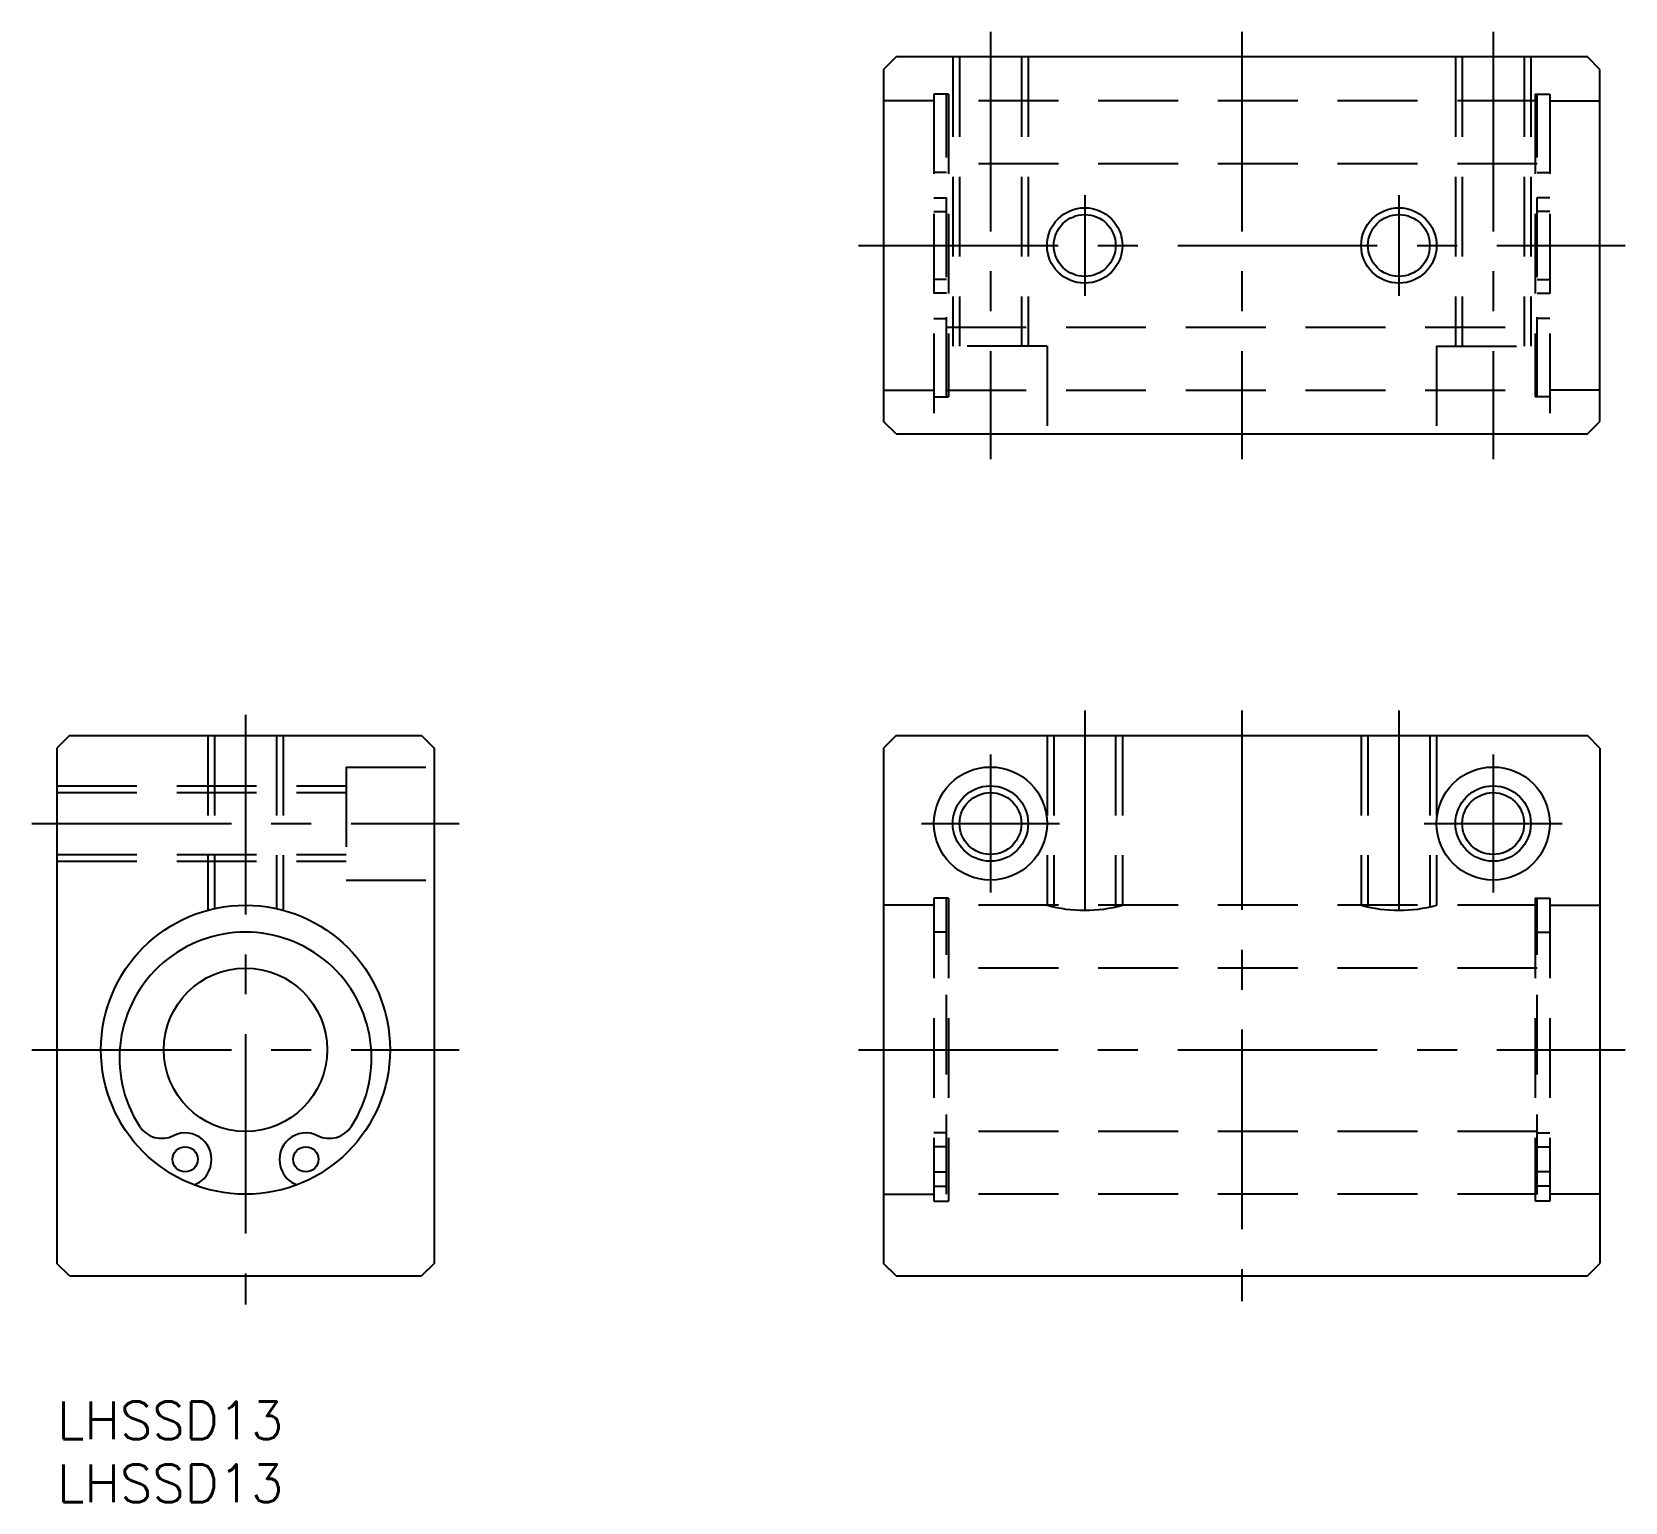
# Model space of a CAD drawing. Extents: x -2 to 125, y -8 to 109.
import ezdxf

# ---------------------------------------------------------------- set-up
doc = ezdxf.new("R2010")
doc.units = 0
doc.header["$LTSCALE"] = 0.5
doc.linetypes.add('CENTER', pattern=[50.8, 31.75, -6.35, 6.35, -6.35])
doc.linetypes.add('DASHED', pattern=[19.05, 12.7, -6.35])
for name, color, linetype in [('MSM_CENTER', 1, 'CENTER'), ('MSM_CONTINUOUS', 7, 'CONTINUOUS'), ('MSM_DASHED', 4, 'DASHED'), ('MSM_NARROW', 5, 'CONTINUOUS'), ('MSM_PART_NUMBER', 7, 'CONTINUOUS')]:
    doc.layers.add(name, color=color, linetype=linetype)
doc.styles.get("Standard").update_dxf_attribs({"font": 'txt.shx', "height": 3, "bigfont": 'bigfont.shx'})

# ---------------------------------------------------------------- blocks, each defined once
blk = doc.blocks.new('*U2')
at = {"layer": 'MSM_PART_NUMBER'}
blk.add_text('LHSSD13', height=3, dxfattribs=at).set_placement((0, -3))
blk = doc.blocks.new('*U3')
at = {"layer": 'MSM_PART_NUMBER'}
blk.add_text('LHSSD13', height=3, dxfattribs=at).set_placement((0, -8))

msp = doc.modelspace()

# ---------------------------------------------------------------- linework, layer by layer
at = {"layer": 'MSM_CENTER'}
for p, q in [((74.28, 109), (74.28, 75)), ((94.28, 109), (94.28, 75)), ((114.28, 109), (114.28, 75)), ((81.78, 96), (81.78, 88)), ((106.78, 96), (106.78, 88)), ((63.78, 92), (124.78, 92)), ((15, 54.64), (15, 7.72)), ((81.78, 55), (81.78, 37.5)), ((94.28, 55), (94.28, 8)), ((106.78, 55), (106.78, 37.5)), ((74.28, 51.5), (74.28, 40.5)), ((114.28, 51.5), (114.28, 40.5)), ((-2, 46), (32, 46)), ((68.78, 46), (79.78, 46)), ((108.78, 46), (119.78, 46)), ((-2, 28), (32, 28)), ((63.78, 28), (124.78, 28))]:
    msp.add_line(p, q, dxfattribs=at)
at = {"layer": 'MSM_CONTINUOUS'}
for p, q in [((66.78, 107), (65.78, 106)), ((121.78, 107), (66.78, 107)), ((122.78, 106), (121.78, 107)), ((65.78, 106), (65.78, 78)), ((122.78, 78), (122.78, 106)), ((66.78, 77), (65.78, 78)), ((121.78, 77), (122.78, 78)), ((66.78, 77), (121.78, 77)), ((1, 53), (0, 52)), ((0, 52), (0, 11)), ((1, 53), (29, 53)), ((29, 53), (30, 52)), ((30, 52), (30, 11)), ((66.78, 53), (65.78, 52)), ((65.78, 52), (65.78, 11)), ((66.78, 53), (121.78, 53)), ((122.78, 52), (121.78, 53)), ((122.78, 52), (122.78, 11)), ((30, 31.5), (30, 31.5)), ((12.18, 18.56), (12.21, 18.68)), ((17.79, 18.68), (17.82, 18.56)), ((1, 10), (0, 11)), ((30, 11), (29, 10)), ((66.78, 10), (65.78, 11)), ((121.78, 10), (122.78, 11)), ((1, 10), (29, 10)), ((66.78, 10), (121.78, 10))]:
    msp.add_line(p, q, dxfattribs=at)
for centre, radius in [((81.78, 92), 2.46), ((106.78, 92), 2.46), ((74.28, 46), 4.5), ((114.28, 46), 4.5), ((74.28, 46), 2.46), ((114.28, 46), 2.46), ((15, 28), 11.5), ((15, 28), 6.5), ((10.2, 19.28), 1), ((19.8, 19.28), 1)]:
    msp.add_circle(centre, radius, dxfattribs=at)
for centre, radius, start, end in [((15, 27.33), 10.03, 327.313, 212.687), ((8.33, 23.05), 2.1, 212.687, 296.4377), ((21.67, 23.05), 2.1, 243.5622, 327.313), ((10.2, 19.28), 2.1, 343.3411, 116.4377), ((19.8, 19.28), 2.1, 63.5623, 196.6589), ((10.26, 19.14), 2, 289.1905, 343.3411), ((19.74, 19.14), 2, 196.6589, 250.8095)]:
    msp.add_arc(centre, radius, start, end, dxfattribs=at)
at = {"layer": 'MSM_DASHED'}
for p, q in [((71.28, 107), (71.28, 84)), ((71.82, 107), (71.82, 84)), ((76.74, 107), (76.74, 84)), ((77.28, 107), (77.28, 84)), ((111.28, 107), (111.28, 84)), ((111.82, 107), (111.82, 84)), ((116.74, 107), (116.74, 84)), ((117.28, 107), (117.28, 84)), ((69.78, 104.05), (69.78, 77)), ((70.93, 104.05), (69.78, 104.05)), ((70.78, 79.95), (70.78, 104.05)), ((70.93, 104.05), (70.93, 79.95)), ((117.63, 104.05), (117.63, 79.95)), ((117.63, 104.05), (118.78, 104.05)), ((117.78, 79.95), (117.78, 104.05)), ((118.78, 104.05), (118.78, 77)), ((69.78, 103.5), (65.78, 103.5)), ((117.78, 103.5), (70.78, 103.5)), ((118.78, 103.5), (122.78, 103.5)), ((70.78, 97.8), (69.78, 97.8)), ((117.78, 98.5), (70.78, 98.5)), ((117.78, 97.8), (118.78, 97.8)), ((69.78, 95.8), (70.78, 95.8)), ((118.78, 95.8), (117.78, 95.8)), ((69.78, 94.7), (70.78, 94.7)), ((118.78, 94.7), (117.78, 94.7)), ((70.78, 89.3), (69.78, 89.3)), ((117.78, 89.3), (118.78, 89.3)), ((70.78, 88.2), (69.78, 88.2)), ((117.78, 88.2), (118.78, 88.2)), ((69.78, 86.2), (70.78, 86.2)), ((70.78, 85.5), (117.78, 85.5)), ((118.78, 86.2), (117.78, 86.2)), ((78.78, 84), (69.78, 84)), ((78.78, 84), (78.78, 77)), ((109.78, 84), (118.78, 84)), ((109.78, 84), (109.78, 77)), ((65.78, 80.5), (69.78, 80.5)), ((69.78, 79.95), (70.93, 79.95)), ((70.78, 80.5), (117.78, 80.5)), ((118.78, 79.95), (117.63, 79.95)), ((122.78, 80.5), (118.78, 80.5)), ((12, 53), (12, 39.1)), ((12.54, 53), (12.54, 39.23)), ((17.46, 53), (17.46, 39.23)), ((18, 53), (18, 39.1)), ((78.78, 53), (78.78, 39.5)), ((79.32, 53), (79.32, 39.37)), ((84.24, 53), (84.24, 39.37)), ((84.78, 53), (84.78, 39.5)), ((103.78, 53), (103.78, 39.5)), ((104.32, 53), (104.32, 39.37)), ((109.24, 53), (109.24, 39.37)), ((109.78, 53), (109.78, 39.5)), ((23, 50.5), (23, 41.5)), ((23, 50.5), (30, 50.5)), ((0, 49), (23, 49)), ((0, 48.46), (23, 48.46)), ((0, 43.54), (23, 43.54)), ((0, 43), (23, 43)), ((23, 41.5), (30, 41.5)), ((69.78, 39.5), (65.78, 39.5)), ((70.93, 40.05), (69.78, 40.05)), ((69.78, 40.05), (69.78, 15.95)), ((70.78, 16.5), (70.78, 40.05)), ((117.78, 39.5), (70.78, 39.5)), ((70.93, 40.05), (70.93, 15.95)), ((117.63, 40.05), (118.78, 40.05)), ((117.63, 40.05), (117.63, 15.95)), ((117.78, 16.5), (117.78, 40.05)), ((118.78, 40.05), (118.78, 15.95)), ((118.78, 39.5), (122.78, 39.5)), ((70.78, 37.35), (69.78, 37.35)), ((117.78, 37.35), (118.78, 37.35)), ((117.78, 34.5), (70.78, 34.5)), ((70.78, 21.38), (69.78, 21.38)), ((117.78, 21.5), (70.78, 21.5)), ((117.78, 21.38), (118.78, 21.38)), ((70.78, 20.28), (69.78, 20.28)), ((117.78, 20.28), (118.78, 20.28)), ((69.78, 18.28), (70.78, 18.28)), ((118.78, 18.28), (117.78, 18.28)), ((65.78, 16.5), (69.78, 16.5)), ((69.78, 17.14), (70.78, 17.14)), ((117.78, 16.5), (70.78, 16.5)), ((118.78, 17.14), (117.78, 17.14)), ((122.78, 16.5), (118.78, 16.5)), ((69.78, 15.95), (70.93, 15.95)), ((118.78, 15.95), (117.63, 15.95))]:
    msp.add_line(p, q, dxfattribs=at)
for centre in [(81.78, 50.6), (106.78, 50.6)]:
    msp.add_arc(centre, 11.5, 254.8783, 285.1217, dxfattribs=at)
at = {"layer": 'MSM_NARROW'}
for centre in [(81.78, 92), (106.78, 92), (74.28, 46), (114.28, 46)]:
    msp.add_circle(centre, 3, dxfattribs=at)

# ---------------------------------------------------------------- block references
at = {"layer": 'MSM_CONTINUOUS'}
for name in ['*U2', '*U3']:
    msp.add_blockref(name, (0, 0), dxfattribs=at)

doc.saveas('drawing.dxf')
